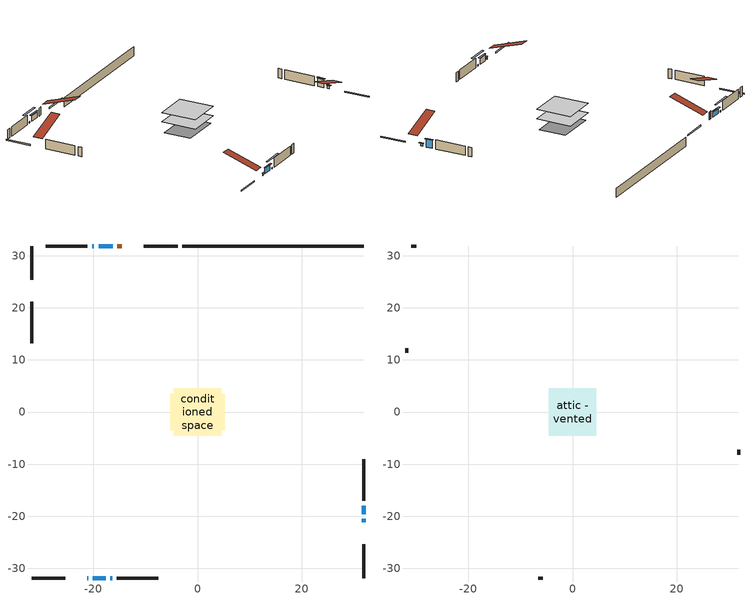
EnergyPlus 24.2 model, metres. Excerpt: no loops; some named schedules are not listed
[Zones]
conditioned space
 floor outside (Floor1 construction): -0.7,-0.7 -0.7,0.7 0.7,0.7 0.7,-0.7 z1.1
 floor adiabatic (AdiabaticFloorConstruction): -4.53,-4.53 -4.53,4.53 4.53,4.53 4.53,-4.53 z1.1
 floor foundation (Slab1 construction): -5.18,-3.5 -5.18,3.5 5.18,3.5 5.18,-3.5 z-1.25
 wall outside (RimJoist1 construction): -3.83,31.85 -10.34,31.85 / -31.85,-31.85 -25.34,-31.85 / -31.85,31.85 -31.85,25.34 / 31.85,-31.85 31.85,-25.34 z1.1:1.4
 wall outside (AdiabaticWallConstruction 1): -14.53,31.85 -15.37,31.85 z1.1:3.13
 wall outside (AdiabaticWallConstruction): -21.15,-31.85 -20.99,-31.85 z1.1:1.56; 31.85,-21.14 31.85,-20.51 z1.1:1.76; 31.85,-19.59 31.85,-17.96 z1.1:3.16; -16.3,31.85 -18.97,31.85 z1.1:2.5; -20.06,-31.85 -17.62,-31.85 z1.1:2.62; -19.9,31.85 -20.21,31.85 / -16.7,-31.85 -16.38,-31.85 z1.1:1.43
 wall outside (Wall1 construction): -21.14,31.85 -29.07,31.85 / -15.46,-31.85 -7.52,-31.85 / -31.85,21.14 -31.85,13.21 / 31.85,-17.03 31.85,-9.09 z1.1:3.54
 wall foundation (FoundationWall1 construction): -2.9,31.85,-1.25 -2.9,31.85,1.1 28.38,31.85,1.1 28.38,31.85,1.04 31.85,31.85,1.04 31.85,31.85,-1.25
 window (WindowConstruction 4): -21.14,-31.85 -20.99,-31.85 z1.1:1.56
 window (WindowConstruction): 31.85,-21.14 31.85,-20.51 z1.1:1.76
 window (WindowConstruction 1): 31.85,-19.59 31.85,-17.96 z1.1:3.16
 window (WindowConstruction 2): -16.3,31.85 -18.97,31.85 z1.1:2.5
 window (WindowConstruction 3): -20.06,-31.85 -17.62,-31.85 z1.1:2.62
 window (WindowConstruction 5): -19.9,31.85 -20.21,31.85 z1.1:1.42
 window (WindowConstruction 6): -16.69,-31.85 -16.39,-31.85 z1.1:1.42
 door (Door): -14.53,31.85 -15.37,31.85 z1.1:3.13
 ceiling adiabatic (AdiabaticFloorConstruction): 4.53,-4.53 4.53,4.53 -4.53,4.53 -4.53,-4.53 z1.1
attic - vented
 floor to conditioned space (Floor2 construction Reversed): -4.55,-4.55 -4.55,4.55 4.55,4.55 4.55,-4.55 z3.54
 wall outside (Wall2 construction): -30,31.85 -30.92,31.85 / -6.59,-31.85 -5.67,-31.85 / -31.85,12.28 -31.85,11.36 / 31.85,-8.17 31.85,-7.25 z1.1:3.54
 roof outside (Roof1 construction): -13.61,31.85,3.54 -13.61,22.99,6.49 -11.27,22.99,6.49 -11.27,31.85,3.54; -22.07,-31.85,3.54 -22.07,-22.99,6.49 -24.41,-22.99,6.49 -24.41,-31.85,3.54; -31.85,22.07,3.54 -22.99,22.07,6.49 -22.99,24.41,6.49 -31.85,24.41,3.54; 31.85,-22.07,3.54 22.99,-22.07,6.49 22.99,-24.41,6.49 31.85,-24.41,3.54
shading: -20.79,-31.85 -21.34,-31.85 -21.34,-32.26 -20.79,-32.26 z1.76; 31.85,-20.31 31.85,-21.34 32.26,-21.34 32.26,-20.31 z1.96; 31.85,-17.76 31.85,-19.79 32.26,-19.79 32.26,-17.76 z3.36; -19.17,31.85 -16.1,31.85 -16.1,32.26 -19.17,32.26 z2.7; -17.42,-31.85 -20.26,-31.85 -20.26,-32.26 -17.42,-32.26 z2.83; -22.82,31.85 -17.29,31.85 -17.29,32.26 -22.82,32.26 z4.03; -13.78,-31.85 -19.3,-31.85 -19.3,-32.26 -13.78,-32.26 z4.03
[Building]
Building 1: Terrain=Suburbs
[Site:Location]
Regina Intl AP_SK: Latitude {deg}=50.43; Longitude {deg}=-104.67; Time Zone {hr}=-6; Elevation {m}=578; Keep Site Location Information=Yes
[Site:GroundTemperature:Shallow]
-2.28208, -4.75844, -4.95676, -3.7816, 0.936024, 5.63167, 9.70254, 12.2813, 12.5004, 10.403, 6.43594, 1.88434
[Site:WaterMainsTemperature]
Calculation Method=Schedule; Temperature Schedule=mains temperature schedule
[Material] Roughness=Rough; Thermal Absorptance=0.9
Name | Thickness {m} | Conductivity {W/m-K} | Density {kg/m3} | Specific Heat {J/kg-K} | Solar Absorptance | Visible Absorptance
asphalt or fiberglass shingles | 0.00635 | 0.162714 | 1121.4 | 1465.45 | 0.84 | 0.84
ceiling loosefill ins | 0.254 | 0.0480833 | 16.02 | 1046.75 | 0.7 | 0.7
ceiling stud and cavity | 0.1397 | 0.125732 | 65.682 | 1177.47 | 0.7 | 0.7
concrete 4.0 in. | 0.1016 | 1.803125 | 2242.8 | 837.4 | 0.7 | 0.7
concrete 8.0 in. | 0.2032 | 1.803125 | 2242.8 | 837.4 | 0.7 | 0.7
door material | 0.04445 | 0.0451087 | 512.64 | 1214.23 | 0.7 | 0.7
exterior vertical ins | 0.143407 | 0.029427 | 32.04 | 1214.23 | 0.7 | 0.7
floor covering | 0.0127 | 0.0433444 | 54.468 | 1339.84 | 0.6 | 0.6
floor rigid ins; rim joist rigid ins; wall rigid ins | 0.051816 | 0.029427 | 32.04 | 1214.23 | 0.7 | 0.7
floor rigid ins 1; wall rigid ins 1 | 0.512978 | 0.029427 | 32.04 | 1214.23 | 0.7 | 0.7
floor stud and cavity | 0.1397 | 0.352303 | 92.3553 | 1139.71 | 0.7 | 0.7
floor stud and cavity 1 | 0.1397 | 1.75129 | 37.0049 | 1207.88 | 0.7 | 0.7
furniture material conditioned space 1 | 0.1524 | 0.115458 | 640.8 | 1214.23 | 0.6 | 0.6
gypsum board | 0.0127 | 0.160291 | 801 | 837.4 | 0.6 | 0.6
gypsum board 1 | 0.0127 | 0.160291 | 801 | 837.4 | 0.7 | 0.7
osb sheathing 0.5 in. | 0.0127 | 0.115458 | 512.64 | 1214.23 | 0.7 | 0.7
osb sheathing 0.75 in. | 0.01905 | 0.115458 | 512.64 | 1214.23 | 0.7 | 0.7
osb sheathing 2.0 in. | 0.0508 | 0.115458 | 512.64 | 1214.23 | 0.7 | 0.7
rim joist stud and cavity | 0.0508 | 0.044277 | 125.044 | 1163.47 | 0.6 | 0.6
wall stud and cavity | 0.1397 | 0.262716 | 139.0536 | 1170.24 | 0.7 | 0.7
wall stud and cavity 1 | 0.0889 | 6.1454 | 50.32683 | 1063.81 | 0.6 | 0.6
wall stud and cavity 2 | 0.0889 | 0.380278 | 52.3479 | 1209.89 | 0.7 | 0.7
wall stud and cavity 3 | 0.0889 | 0.391764 | 83.0341 | 1211.67 | 0.7 | 0.7
wood siding | 0.0254 | 0.102417 | 544.68 | 1172.36 | 0.4 | 0.4
wood siding 1 | 0.00254 | 0.102417 | 544.68 | 1172.36 | 0.4 | 0.4
wood siding 2; wood siding 3; wood siding 4 | 0.0254 | 0.102417 | 544.68 | 1172.36 | 0.7 | 0.7
[WindowMaterial:SimpleGlazingSystem]
Name | U-Factor {W/m2-K} | Solar Heat Gain Coefficient
WindowMaterial | 3.284723 | 0.59
WindowMaterial 1 | 2.887263 | 0.7
WindowMaterial 2 | 2.1883 | 0.6
WindowMaterial 3 | 2.1389 | 0.62
WindowMaterial 4 | 6.92546 | 0.45
WindowMaterial 5 | 3.24952 | 0.43
[Construction]
AdiabaticFloorConstruction: floor stud and cavity 1, floor rigid ins 1, osb sheathing 0.75 in., floor covering
AdiabaticWallConstruction: wood siding 3, wall rigid ins 1, wall stud and cavity 2, gypsum board
AdiabaticWallConstruction 1: wood siding 4, wall rigid ins 1, wall stud and cavity 2, gypsum board
Door: door material
Floor1 construction: floor stud and cavity, floor rigid ins, osb sheathing 0.75 in., floor covering
Floor2 construction Reversed: gypsum board, ceiling stud and cavity, ceiling loosefill ins
FoundationWall1 construction: concrete 8.0 in., gypsum board 1
furniture construction conditioned space 1: furniture material conditioned space 1
PartitionWallConstruction: gypsum board, wall stud and cavity 3, gypsum board
RimJoist1 construction: wood siding 2, rim joist rigid ins, osb sheathing 2.0 in., rim joist stud and cavity
Roof1 construction: asphalt or fiberglass shingles
Slab1 construction: concrete 4.0 in.
Wall1 construction: wood siding, wall rigid ins, osb sheathing 0.5 in., wall stud and cavity, gypsum board
Wall2 construction: wood siding 1, wall stud and cavity 1
WindowConstruction: WindowMaterial
WindowConstruction 1: WindowMaterial 1
WindowConstruction 2: WindowMaterial 2
WindowConstruction 3: WindowMaterial 3
WindowConstruction 4: WindowMaterial 4
WindowConstruction 5; WindowConstruction 6: WindowMaterial 5
[Zone] Multiplier=1; Part of Total Floor Area=Yes
Name | Volume {m3}
attic - vented | 39.6807
conditioned space | 386.6
[Space]
Name | Zone | Volume {m3}
attic - vented 1 | attic - vented | 39.6807
conditioned space 1 | conditioned space | 386.6
[ZoneInfiltration:EffectiveLeakageArea]
infil attic - vented 1: Zone or Space=attic - vented 1; Schedule=Always On Discrete; Effective Air Leakage Area {cm2}=2613.47; Stack Coefficient=0.000374949; Wind Coefficient=1.3083e-05
[ZoneMixing]
whole house fan mix: Zone or Space=attic - vented; Schedule=Always On Continuous; Design Flow Rate Calculation Method=Flow/Zone; Design Flow Rate {m3/s}=0; Source Zone or Space=conditioned space
[SurfaceProperty:ExposedFoundationPerimeter]
Slab1: Exposed Perimeter Calculation Method=TotalExposedPerimeter; Total Exposed Perimeter {m}=34.748
[InternalMass] Zone or ZoneList=conditioned space; Space or SpaceList=conditioned space 1
Name | Construction | Surface Area {m2}
furniture mass conditioned space 1 | furniture construction conditioned space 1 | 62.64
partition wall mass | PartitionWallConstruction | 156.6
[Lights]
interior lighting: Zone or ZoneList or Space or SpaceList=conditioned space 1; Schedule=interior lighting schedule; Design Level Calculation Method=LightingLevel; Lighting Level {W}=343.2; Return Air Fraction=0; Fraction Radiant=0.6; Fraction Visible=0.2; Fraction Replaceable=1
[People]
occupants: Zone or ZoneList or Space or SpaceList=conditioned space 1; Number of People Schedule=occupants schedule; Number of People Calculation Method=People; Number of People=3; Fraction Radiant=0.314171; Sensible Heat Fraction=0.56303; Activity Level Schedule=occupants activity schedule; Carbon Dioxide Generation Rate {m3/s-W}=0; Enable ASHRAE 55 Comfort Warnings=No; Mean Radiant Temperature Calculation Type=EnclosureAveraged
[ElectricEquipment] Zone or ZoneList or Space or SpaceList=conditioned space 1; Design Level Calculation Method=EquipmentLevel
Name | Schedule | Design Level {W} | Fraction Latent | Fraction Radiant | Fraction Lost
clothes dryer | clothes dryer schedule | 140.772 | 0.015 | 0.081 | 0.85
clothes washer | clothes washer schedule | 32.1985 | 0.03 | 0.162 | 0.7
cooking range | cooking range schedule | 215.147 | 0.08 | 0.432 | 0.2
dishwasher | dishwasher schedule | 66.8632 | 0.3 | 0.18 | 0.4
fridge | fridge schedule | 72.9452 | 0 | 0.6 | 0
mech vent house fan | mech vent house fan schedule | 0 | 0 | 0 | 1
mech vent house fan cfis | mech vent house fan cfis schedule | 0 | 0 | 0 | 0
misc plug loads | misc plug loads schedule | 494.7 | 0.045 | 0.513 | 0.1
whole house fan | Always On Discrete | 0 | 0 | 0 | 1
[OtherEquipment] Zone or ZoneList or Space or SpaceList=conditioned space 1; Design Level Calculation Method=EquipmentLevel
Name | Fuel Type | Schedule | Design Level {W} | Fraction Latent | Fraction Radiant | Fraction Lost
clothes dryer 1 | Electricity | clothes dryer schedule | 0 | 0.015 | 0.081 | 0.85
cooking range 1 | Electricity | cooking range schedule | 0 | 0.08 | 0.432 | 0.2
general water use latent | None | general water use schedule | 62.594 | 1 | 0 | 0
general water use sensible | None | general water use schedule | -61.6891 | 0 | 0.6 | 0
mech vent house fan latent load | None | Always On Discrete | 0 | 1 | 0 | 0
mech vent house fan sensible load | None | Always On Discrete | 0 | 0 | 0 | 0
water heater energy adjustment1 | NaturalGas | Always On Discrete | 0.01 | 0 | 0 | 1
[ZoneInfiltration:DesignFlowRate] Zone or ZoneList or Space or SpaceList=conditioned space 1; Schedule=Always On Discrete; Design Flow Rate Calculation Method=Flow/Zone; Design Flow Rate {m3/s}=0
infil flow; natural vent flow; whole house fan flow
[AvailabilityManager:Scheduled]
central ac and furnace airloop Availability Manager: Schedule=Always On Discrete
[Foundation:Kiva]
Foundation Kiva 1: Initial Indoor Air Temperature {C}=21; Wall Height Above Grade {m}=1.10002; Wall Depth Below Slab {m}=0.2032; Custom Block Material Name 1=exterior vertical ins; Custom Block Depth 1 {m}=2.350008; Custom Block X Position 1 {m}=0.2159; Custom Block Z Position 1 {m}=0
[Foundation:Kiva:Settings]
Soil Conductivity {W/m-K}=0.849921; Soil Density {kg/m3}=1842.3; Soil Specific Heat {J/kg-K}=418.7; Ground Solar Absorptivity=0.9; Ground Thermal Absorptivity=0.9; Ground Surface Roughness {m}=0.03; Far-Field Width {m}=40; Deep-Ground Boundary Condition=ZeroFlux; Deep-Ground Depth {m}=40; Minimum Cell Dimension {m}=0.2; Maximum Cell Growth Coefficient=3; Simulation Timestep=Timestep
[Exterior:Lights]
exterior lighting: Schedule=exterior lighting schedule; Design Level {W}=75.6
[EnergyManagementSystem:GlobalVariable]
central_ac_and_furnace_airloop_Fan_RTF
infil_program_Qfan
infil_program_Qinf
natural_vent_program_Qnv
natural_vent_program_Qwhf
[EnergyManagementSystem:Sensor]
Name | Output:Variable or Output:Meter Index Key | Output:Variable or Output:Meter
airflow_gain | infil flow | Infiltration Sensible Heat Gain Energy
airflow_gain_1 | natural vent flow | Infiltration Sensible Heat Gain Energy
airflow_gain_2 | whole house fan flow | Infiltration Sensible Heat Gain Energy
airflow_loss | infil flow | Infiltration Sensible Heat Loss Energy
airflow_loss_1 | natural vent flow | Infiltration Sensible Heat Loss Energy
airflow_loss_2 | whole house fan flow | Infiltration Sensible Heat Loss Energy
clg_load_cond |  | Cooling:EnergyTransfer:Zone:CONDITIONED SPACE
clg_sp_s; clg_sp_s_1 | cooling setpoint | Schedule Value
clothes_dryer_exhaust_0_sch_s | clothes dryer exhaust 0 schedule | Schedule Value
cool_season | cooling season schedule | Schedule Value
htg_load_cond |  | Heating:EnergyTransfer:Zone:CONDITIONED SPACE
htg_sp_s; htg_sp_s_1 | heating setpoint | Schedule Value
ig_ee_conv | clothes dryer | Electric Equipment Convective Heating Energy
ig_ee_conv_2 | cooking range | Electric Equipment Convective Heating Energy
ig_ee_conv_4 | fridge | Electric Equipment Convective Heating Energy
ig_ee_conv_5 | misc plug loads | Electric Equipment Convective Heating Energy
ig_ee_conv_6 | whole house fan | Electric Equipment Convective Heating Energy
ig_ee_rad | clothes dryer | Electric Equipment Radiant Heating Energy
ig_ee_rad_2 | cooking range | Electric Equipment Radiant Heating Energy
ig_ee_rad_4 | fridge | Electric Equipment Radiant Heating Energy
ig_ee_rad_5 | misc plug loads | Electric Equipment Radiant Heating Energy
ig_ee_rad_6 | whole house fan | Electric Equipment Radiant Heating Energy
ig_lgt_conv | interior lighting | Lights Convective Heating Energy
ig_lgt_rad | interior lighting | Lights Radiant Heating Energy
ig_lgt_vis | interior lighting | Lights Visible Radiation Heating Energy
ig_oe_conv | clothes dryer 1 | Other Equipment Convective Heating Energy
ig_oe_conv_1 | cooking range 1 | Other Equipment Convective Heating Energy
ig_oe_conv_2 | general water use latent | Other Equipment Convective Heating Energy
ig_oe_conv_3 | general water use sensible | Other Equipment Convective Heating Energy
ig_oe_conv_4 | water heater energy adjustment1 | Other Equipment Convective Heating Energy
ig_oe_rad | clothes dryer 1 | Other Equipment Radiant Heating Energy
ig_oe_rad_1 | cooking range 1 | Other Equipment Radiant Heating Energy
ig_oe_rad_2 | general water use latent | Other Equipment Radiant Heating Energy
ig_oe_rad_3 | general water use sensible | Other Equipment Radiant Heating Energy
ig_oe_rad_4 | water heater energy adjustment1 | Other Equipment Radiant Heating Energy
ig_ppl_conv | occupants | People Convective Heating Energy
ig_ppl_rad | occupants | People Radiant Heating Energy
im_conv | furniture mass conditioned space 1 | Surface Inside Face Convection Heat Gain Energy
im_conv_1 | partition wall mass | Surface Inside Face Convection Heat Gain Energy
im_ig | furniture mass conditioned space 1 | Surface Inside Face Internal Gains Radiation Heat Gain Energy
im_ig_1 | partition wall mass | Surface Inside Face Internal Gains Radiation Heat Gain Energy
im_lgt | furniture mass conditioned space 1 | Surface Inside Face Lights Radiation Heat Gain Energy
im_lgt_1 | partition wall mass | Surface Inside Face Lights Radiation Heat Gain Energy
im_sol | furniture mass conditioned space 1 | Surface Inside Face Solar Radiation Heat Gain Energy
im_sol_1 | partition wall mass | Surface Inside Face Solar Radiation Heat Gain Energy
im_surf | furniture mass conditioned space 1 | Surface Inside Face Net Surface Thermal Radiation Heat Gain Energy
im_surf_1 | partition wall mass | Surface Inside Face Net Surface Thermal Radiation Heat Gain Energy
mv_conv | mech vent house fan | Electric Equipment Convective Heating Energy
mv_conv_1 | mech vent house fan cfis | Electric Equipment Convective Heating Energy
mv_conv_2 | mech vent house fan latent load | Other Equipment Convective Heating Energy
mv_conv_3 | mech vent house fan sensible load | Other Equipment Convective Heating Energy
mv_rad | mech vent house fan | Electric Equipment Radiant Heating Energy
mv_rad_1 | mech vent house fan cfis | Electric Equipment Radiant Heating Energy
mv_rad_2 | mech vent house fan latent load | Other Equipment Radiant Heating Energy
mv_rad_3 | mech vent house fan sensible load | Other Equipment Radiant Heating Energy
natural_vent_s | natural vent schedule | Schedule Value
out_pb_s |  | Site Outdoor Air Barometric Pressure
out_wt_s |  | Site Outdoor Air Humidity Ratio
site_vw_s |  | Site Wind Speed
ss_back_out | Window1 | Surface Window Shortwave from Zone Back Out Window Heat Transfer Rate
ss_back_out_1 | Window2 | Surface Window Shortwave from Zone Back Out Window Heat Transfer Rate
ss_back_out_2 | Window3 | Surface Window Shortwave from Zone Back Out Window Heat Transfer Rate
ss_back_out_3 | Window4 | Surface Window Shortwave from Zone Back Out Window Heat Transfer Rate
ss_back_out_4 | Window6 | Surface Window Shortwave from Zone Back Out Window Heat Transfer Rate
ss_back_out_5 | Window7 | Surface Window Shortwave from Zone Back Out Window Heat Transfer Rate
ss_back_out_6 | Window8 | Surface Window Shortwave from Zone Back Out Window Heat Transfer Rate
ss_conv | Door1 | Surface Inside Face Convection Heat Gain Energy
ss_conv_1 | Window1 | Surface Inside Face Convection Heat Gain Energy
ss_conv_2 | Window2 | Surface Inside Face Convection Heat Gain Energy
ss_conv_3 | Window3 | Surface Inside Face Convection Heat Gain Energy
ss_conv_4 | Window4 | Surface Inside Face Convection Heat Gain Energy
ss_conv_5 | Window6 | Surface Inside Face Convection Heat Gain Energy
ss_conv_6 | Window7 | Surface Inside Face Convection Heat Gain Energy
ss_conv_7 | Window8 | Surface Inside Face Convection Heat Gain Energy
ss_ig | Door1 | Surface Inside Face Internal Gains Radiation Heat Gain Energy
ss_ig_1 | Window1 | Surface Inside Face Internal Gains Radiation Heat Gain Energy
ss_ig_2 | Window2 | Surface Inside Face Internal Gains Radiation Heat Gain Energy
ss_ig_3 | Window3 | Surface Inside Face Internal Gains Radiation Heat Gain Energy
ss_ig_4 | Window4 | Surface Inside Face Internal Gains Radiation Heat Gain Energy
ss_ig_5 | Window6 | Surface Inside Face Internal Gains Radiation Heat Gain Energy
ss_ig_6 | Window7 | Surface Inside Face Internal Gains Radiation Heat Gain Energy
ss_ig_7 | Window8 | Surface Inside Face Internal Gains Radiation Heat Gain Energy
ss_lgt | Door1 | Surface Inside Face Lights Radiation Heat Gain Energy
ss_sol | Door1 | Surface Inside Face Solar Radiation Heat Gain Energy
ss_surf | Door1 | Surface Inside Face Net Surface Thermal Radiation Heat Gain Energy
ss_surf_1 | Window1 | Surface Inside Face Net Surface Thermal Radiation Heat Gain Energy
ss_surf_2 | Window2 | Surface Inside Face Net Surface Thermal Radiation Heat Gain Energy
ss_surf_3 | Window3 | Surface Inside Face Net Surface Thermal Radiation Heat Gain Energy
ss_surf_4 | Window4 | Surface Inside Face Net Surface Thermal Radiation Heat Gain Energy
ss_surf_5 | Window6 | Surface Inside Face Net Surface Thermal Radiation Heat Gain Energy
ss_surf_6 | Window7 | Surface Inside Face Net Surface Thermal Radiation Heat Gain Energy
ss_surf_7 | Window8 | Surface Inside Face Net Surface Thermal Radiation Heat Gain Energy
ss_trans_in | Window1 | Surface Window Transmitted Solar Radiation Rate
ss_trans_in_1 | Window2 | Surface Window Transmitted Solar Radiation Rate
ss_trans_in_2 | Window3 | Surface Window Transmitted Solar Radiation Rate
ss_trans_in_3 | Window4 | Surface Window Transmitted Solar Radiation Rate
ss_trans_in_4 | Window6 | Surface Window Transmitted Solar Radiation Rate
ss_trans_in_5 | Window7 | Surface Window Transmitted Solar Radiation Rate
ss_trans_in_6 | Window8 | Surface Window Transmitted Solar Radiation Rate
ss_trans_out | Window1 | Surface Inside Face Initial Transmitted Diffuse Transmitted Out Window Solar Radiation Rate
ss_trans_out_1 | Window2 | Surface Inside Face Initial Transmitted Diffuse Transmitted Out Window Solar Radiation Rate
ss_trans_out_2 | Window3 | Surface Inside Face Initial Transmitted Diffuse Transmitted Out Window Solar Radiation Rate
ss_trans_out_3 | Window4 | Surface Inside Face Initial Transmitted Diffuse Transmitted Out Window Solar Radiation Rate
ss_trans_out_4 | Window6 | Surface Inside Face Initial Transmitted Diffuse Transmitted Out Window Solar Radiation Rate
ss_trans_out_5 | Window7 | Surface Inside Face Initial Transmitted Diffuse Transmitted Out Window Solar Radiation Rate
ss_trans_out_6 | Window8 | Surface Inside Face Initial Transmitted Diffuse Transmitted Out Window Solar Radiation Rate
s_conv | Floor1 | Surface Inside Face Convection Heat Gain Energy
s_conv_1 | Floor2 | Surface Inside Face Convection Heat Gain Energy
s_conv_10 | Wall1:0 | Surface Inside Face Convection Heat Gain Energy
s_conv_11 | Wall1:180 | Surface Inside Face Convection Heat Gain Energy
s_conv_12 | Wall1:270 | Surface Inside Face Convection Heat Gain Energy
s_conv_13 | Wall1:90 | Surface Inside Face Convection Heat Gain Energy
s_conv_2 | FoundationWall1 | Surface Inside Face Convection Heat Gain Energy
s_conv_3 | inferred conditioned ceiling | Surface Inside Face Convection Heat Gain Energy
s_conv_4 | inferred conditioned floor | Surface Inside Face Convection Heat Gain Energy
s_conv_5 | RimJoist1:0 | Surface Inside Face Convection Heat Gain Energy
s_conv_6 | RimJoist1:180 | Surface Inside Face Convection Heat Gain Energy
s_conv_7 | RimJoist1:270 | Surface Inside Face Convection Heat Gain Energy
s_conv_8 | RimJoist1:90 | Surface Inside Face Convection Heat Gain Energy
s_conv_9 | Slab1 | Surface Inside Face Convection Heat Gain Energy
s_ig | Floor1 | Surface Inside Face Internal Gains Radiation Heat Gain Energy
s_ig_1 | Floor2 | Surface Inside Face Internal Gains Radiation Heat Gain Energy
s_ig_10 | Wall1:0 | Surface Inside Face Internal Gains Radiation Heat Gain Energy
s_ig_11 | Wall1:180 | Surface Inside Face Internal Gains Radiation Heat Gain Energy
s_ig_12 | Wall1:270 | Surface Inside Face Internal Gains Radiation Heat Gain Energy
s_ig_13 | Wall1:90 | Surface Inside Face Internal Gains Radiation Heat Gain Energy
s_ig_2 | FoundationWall1 | Surface Inside Face Internal Gains Radiation Heat Gain Energy
s_ig_3 | inferred conditioned ceiling | Surface Inside Face Internal Gains Radiation Heat Gain Energy
s_ig_4 | inferred conditioned floor | Surface Inside Face Internal Gains Radiation Heat Gain Energy
s_ig_5 | RimJoist1:0 | Surface Inside Face Internal Gains Radiation Heat Gain Energy
s_ig_6 | RimJoist1:180 | Surface Inside Face Internal Gains Radiation Heat Gain Energy
s_ig_7 | RimJoist1:270 | Surface Inside Face Internal Gains Radiation Heat Gain Energy
s_ig_8 | RimJoist1:90 | Surface Inside Face Internal Gains Radiation Heat Gain Energy
s_ig_9 | Slab1 | Surface Inside Face Internal Gains Radiation Heat Gain Energy
s_lgt | Floor1 | Surface Inside Face Lights Radiation Heat Gain Energy
s_lgt_1 | Floor2 | Surface Inside Face Lights Radiation Heat Gain Energy
s_lgt_10 | Wall1:0 | Surface Inside Face Lights Radiation Heat Gain Energy
s_lgt_11 | Wall1:180 | Surface Inside Face Lights Radiation Heat Gain Energy
s_lgt_12 | Wall1:270 | Surface Inside Face Lights Radiation Heat Gain Energy
s_lgt_13 | Wall1:90 | Surface Inside Face Lights Radiation Heat Gain Energy
s_lgt_2 | FoundationWall1 | Surface Inside Face Lights Radiation Heat Gain Energy
s_lgt_3 | inferred conditioned ceiling | Surface Inside Face Lights Radiation Heat Gain Energy
s_lgt_4 | inferred conditioned floor | Surface Inside Face Lights Radiation Heat Gain Energy
s_lgt_5 | RimJoist1:0 | Surface Inside Face Lights Radiation Heat Gain Energy
s_lgt_6 | RimJoist1:180 | Surface Inside Face Lights Radiation Heat Gain Energy
s_lgt_7 | RimJoist1:270 | Surface Inside Face Lights Radiation Heat Gain Energy
s_lgt_8 | RimJoist1:90 | Surface Inside Face Lights Radiation Heat Gain Energy
s_lgt_9 | Slab1 | Surface Inside Face Lights Radiation Heat Gain Energy
s_sol | Floor1 | Surface Inside Face Solar Radiation Heat Gain Energy
s_sol_1 | Floor2 | Surface Inside Face Solar Radiation Heat Gain Energy
s_sol_10 | Wall1:0 | Surface Inside Face Solar Radiation Heat Gain Energy
s_sol_11 | Wall1:180 | Surface Inside Face Solar Radiation Heat Gain Energy
s_sol_12 | Wall1:270 | Surface Inside Face Solar Radiation Heat Gain Energy
s_sol_13 | Wall1:90 | Surface Inside Face Solar Radiation Heat Gain Energy
s_sol_2 | FoundationWall1 | Surface Inside Face Solar Radiation Heat Gain Energy
s_sol_3 | inferred conditioned ceiling | Surface Inside Face Solar Radiation Heat Gain Energy
s_sol_4 | inferred conditioned floor | Surface Inside Face Solar Radiation Heat Gain Energy
s_sol_5 | RimJoist1:0 | Surface Inside Face Solar Radiation Heat Gain Energy
s_sol_6 | RimJoist1:180 | Surface Inside Face Solar Radiation Heat Gain Energy
s_sol_7 | RimJoist1:270 | Surface Inside Face Solar Radiation Heat Gain Energy
s_sol_8 | RimJoist1:90 | Surface Inside Face Solar Radiation Heat Gain Energy
s_sol_9 | Slab1 | Surface Inside Face Solar Radiation Heat Gain Energy
s_surf | Floor1 | Surface Inside Face Net Surface Thermal Radiation Heat Gain Energy
s_surf_1 | Floor2 | Surface Inside Face Net Surface Thermal Radiation Heat Gain Energy
s_surf_10 | Wall1:0 | Surface Inside Face Net Surface Thermal Radiation Heat Gain Energy
s_surf_11 | Wall1:180 | Surface Inside Face Net Surface Thermal Radiation Heat Gain Energy
s_surf_12 | Wall1:270 | Surface Inside Face Net Surface Thermal Radiation Heat Gain Energy
s_surf_13 | Wall1:90 | Surface Inside Face Net Surface Thermal Radiation Heat Gain Energy
s_surf_2 | FoundationWall1 | Surface Inside Face Net Surface Thermal Radiation Heat Gain Energy
s_surf_3 | inferred conditioned ceiling | Surface Inside Face Net Surface Thermal Radiation Heat Gain Energy
s_surf_4 | inferred conditioned floor | Surface Inside Face Net Surface Thermal Radiation Heat Gain Energy
